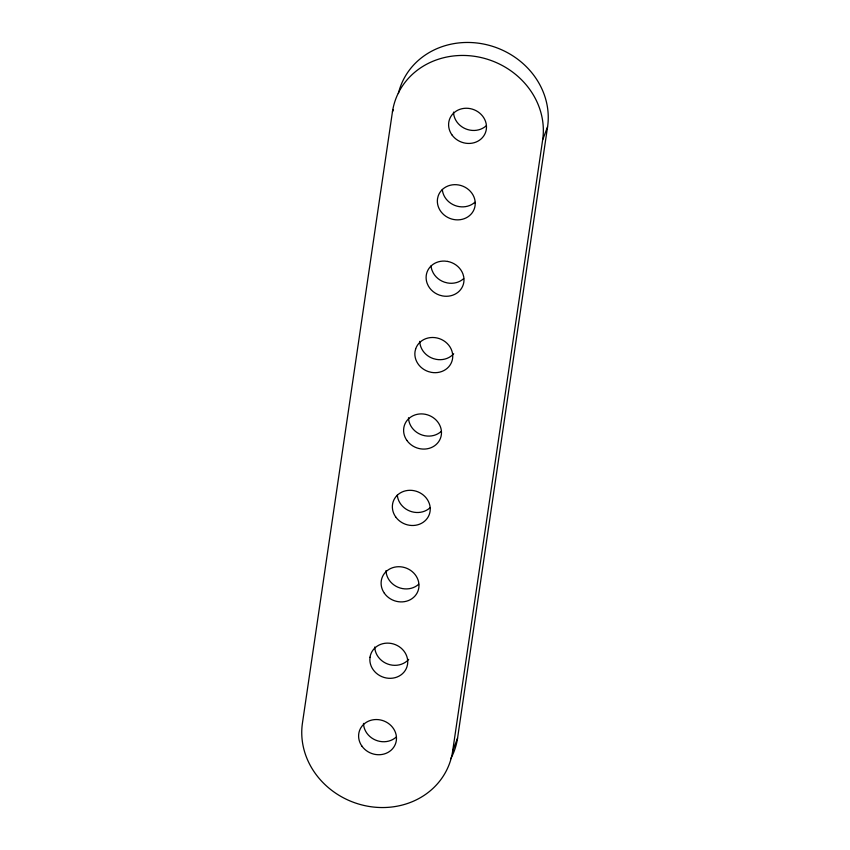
<?xml version="1.0" encoding="UTF-8"?>
<svg xmlns="http://www.w3.org/2000/svg" width="850" height="850" viewBox="0 0 850 850"><rect width="100%" height="100%" fill="white"/><g stroke="black" fill="none" stroke-linecap="round" stroke-linejoin="round"><path stroke-width="1.27" d="M393.327 109.533L392.434 111.902L302.43 723.18A76.659 69.477 20.7 0 0 367.381 806.151A76.659 69.477 20.7 0 0 452.657 751.092L457.566 738.097L547.57 126.82A76.659 69.477 20.7 0 0 485.562 44.455A76.659 69.477 20.7 0 0 398.374 93.543M452.657 751.092L542.661 139.814L547.57 126.82M453.698 353.749A19.168 17.372 20.7 0 1 436.167 359.348L433.256 358.594A19.168 17.372 20.7 0 1 419.762 341.349M418.657 584.29A19.168 17.372 20.7 0 1 398.098 587.286A19.168 17.372 20.7 0 1 386.006 570.584M463.654 278.651A19.168 17.372 20.7 0 1 447.419 282.944L444.507 282.179A19.168 17.372 20.7 0 1 433.266 273.009L432.066 270.406A19.168 17.372 20.7 0 1 431.056 265.859M396.153 737.109A19.168 17.372 20.7 0 1 375.594 740.106A19.168 17.372 20.7 0 1 363.502 723.403M429.898 507.875A19.168 17.372 20.7 0 1 409.817 511.062A19.168 17.372 20.7 0 1 397.311 495.093M457.566 738.097A76.659 69.477 20.7 0 1 450.744 758.742M486.158 125.832A19.168 17.372 20.7 0 1 465.598 128.828A19.168 17.372 20.7 0 1 453.507 112.115M408.691 659.388A19.168 17.372 20.7 0 1 387.781 664.062A19.168 17.372 20.7 0 1 374.754 646.988M441.15 431.471A19.168 17.372 20.7 0 1 420.601 434.467A19.168 17.372 20.7 0 1 408.51 417.754M392.434 111.902A76.659 69.477 20.7 0 1 477.711 56.844A76.659 69.477 20.7 0 1 542.661 139.814M474.906 202.236A19.168 17.372 20.7 0 1 454.814 205.424A19.168 17.372 20.7 0 1 442.308 189.454M370.016 657.231L369.846 659.972A19.168 17.372 20.7 0 0 386.251 677.981A19.168 17.372 20.7 0 0 406.948 666.867L407.575 664.211A19.168 17.372 20.7 0 0 391.34 643.471A19.168 17.372 20.7 0 0 370.016 657.231M475.246 203.012L475.076 205.753A19.168 17.372 20.7 0 1 453.762 219.523A19.168 17.372 20.7 0 1 437.516 198.773L438.143 196.116A19.168 17.372 20.7 0 1 458.841 185.013A19.168 17.372 20.7 0 1 475.246 203.012M415.65 348.936L415.023 351.592A19.168 17.372 20.7 0 0 428.347 371.578L431.258 372.342A19.168 17.372 20.7 0 0 452.742 355.831L452.444 353.069A19.168 17.372 20.7 0 0 434.86 337.609A19.168 17.372 20.7 0 0 415.65 348.936M447.589 261.418L444.614 261.088A19.168 17.372 20.7 0 0 427.168 283.401L428.358 285.993A19.168 17.372 20.7 0 0 439.599 295.173L442.51 295.928A19.168 17.372 20.7 0 0 463.696 276.664L462.931 273.955A19.168 17.372 20.7 0 0 447.589 261.418M406.895 440.449A19.168 17.372 20.7 0 0 439.62 440.141A19.168 17.372 20.7 0 0 421.122 413.897A19.168 17.372 20.7 0 0 406.895 440.449M384.391 593.268A19.168 17.372 20.7 0 0 417.116 592.96A19.168 17.372 20.7 0 0 398.629 566.716A19.168 17.372 20.7 0 0 384.391 593.268M395.643 516.853A19.168 17.372 20.7 0 0 428.368 516.556A19.168 17.372 20.7 0 0 409.881 490.301A19.168 17.372 20.7 0 0 395.643 516.853M361.888 746.088A19.168 17.372 20.7 0 0 394.623 745.779A19.168 17.372 20.7 0 0 376.125 719.536A19.168 17.372 20.7 0 0 361.888 746.088M451.892 134.81A19.168 17.372 20.7 0 0 484.617 134.502A19.168 17.372 20.7 0 0 466.129 108.248A19.168 17.372 20.7 0 0 451.892 134.81"/></g></svg>
